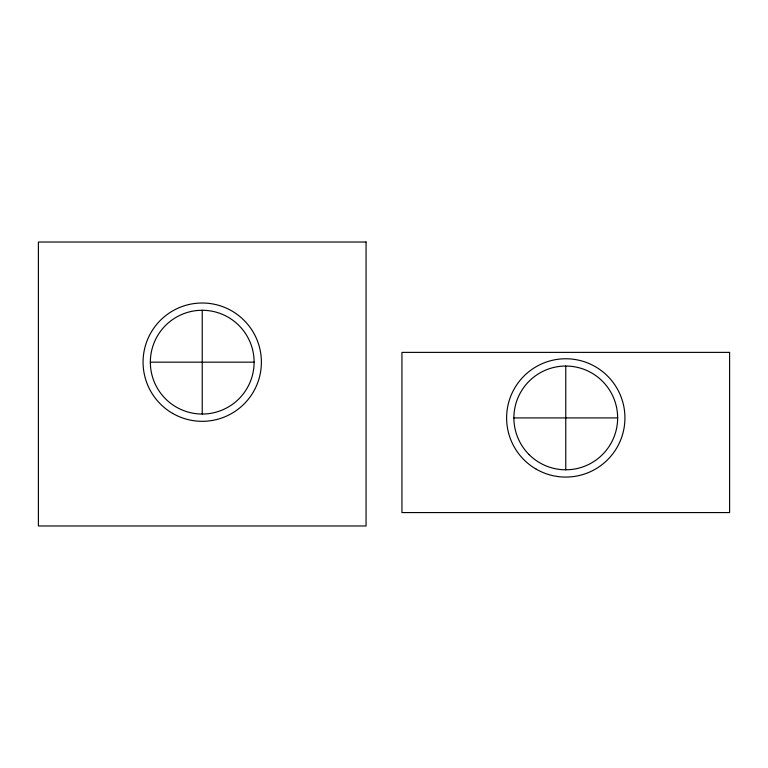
<?xml version="1.0" encoding="UTF-8"?>
<svg xmlns="http://www.w3.org/2000/svg" width="768" height="768" viewBox="0 0 768 768"><rect width="100%" height="100%" fill="white"/><g stroke="black" fill="none" stroke-linecap="round" stroke-linejoin="round"><path stroke-width="1.15" d="M150.355 362.16L254.112 362.16A51.878 51.878 0 0 1 176.294 407.088A51.878 51.878 0 0 1 176.294 317.222A51.878 51.878 0 0 1 254.112 362.16M513.888 417.917L617.645 417.917M565.766 366.038L565.766 469.795M202.234 310.272L202.234 414.038M366.058 242.016L38.4 242.016L38.4 525.984L366.058 525.984L366.058 242.016M729.6 352.378L401.942 352.378L401.942 512.573L729.6 512.573L729.6 352.378M172.646 413.395A59.165 59.165 0 0 0 261.389 362.16A59.165 59.165 0 0 0 172.646 310.925A59.165 59.165 0 0 0 172.646 413.395M529.085 454.598A51.878 51.878 0 0 0 615.878 431.338A51.878 51.878 0 0 0 552.346 367.805A51.878 51.878 0 0 0 529.085 454.598M536.189 469.152A59.165 59.165 0 0 0 624.931 417.917A59.165 59.165 0 0 0 536.189 366.682A59.165 59.165 0 0 0 536.189 469.152"/></g></svg>
